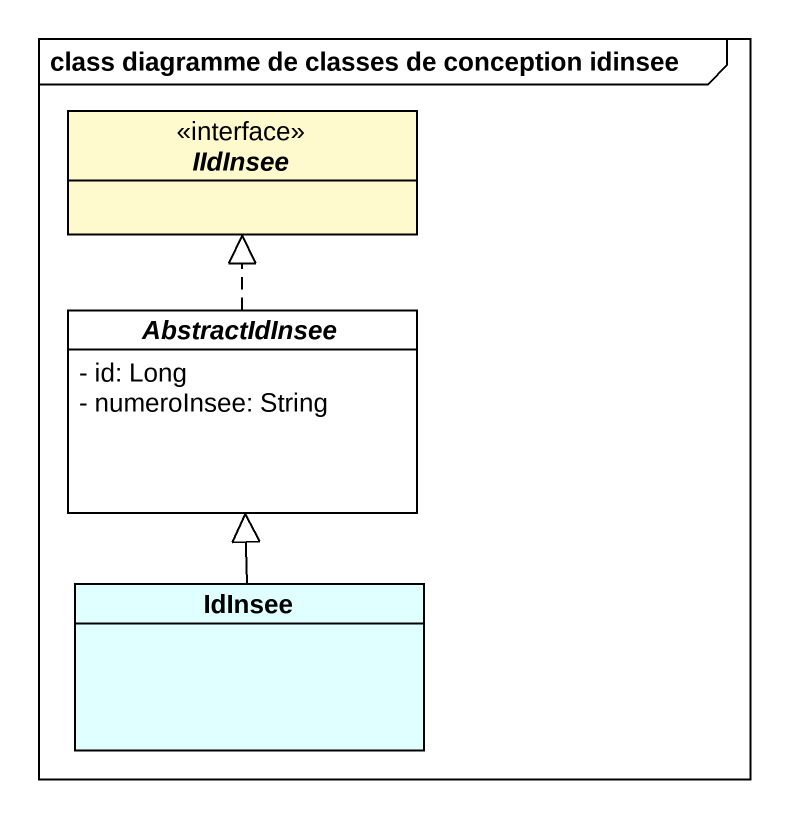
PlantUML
@startuml
mainframe class diagramme de classes de conception idinsee
hide circle
hide empty members
skinparam classAttributeIconSize 0
interface IIdInsee #FFFACD
abstract class AbstractIdInsee #FFFFFF {
  - id: Long
  - numeroInsee: String
}
class IdInsee #E0FFFF
AbstractIdInsee .up.|> IIdInsee
IdInsee -up-|> AbstractIdInsee
@enduml
